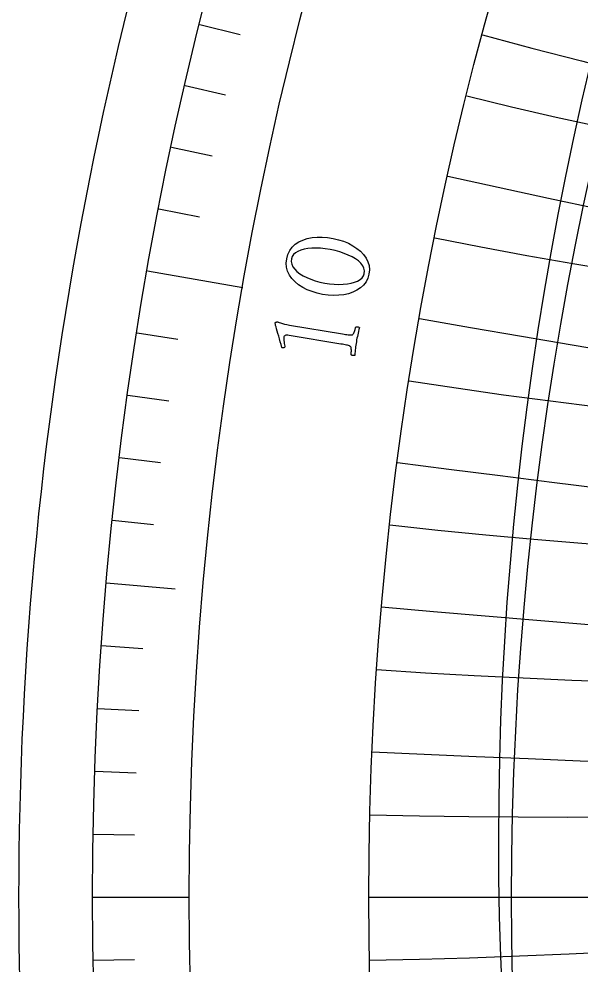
# Model space of a CAD drawing. Header units: millimetres. Extents: x -78 to 78, y -78 to 100.
# Drawn here: x -78 to -66.1, y -1.44 to 18.61 of the extents above; entities that cross this region are included whole.
import ezdxf

# ---------------------------------------------------------------- set-up
doc = ezdxf.new("R2010")
doc.units = ezdxf.units.MM
for name, color, linetype in [('CUT_OUTER', 1, 'Continuous'), ('ENGRAVE', 7, 'Continuous'), ('ENGRAVE_FINE', 8, 'Continuous'), ('TEXT', 5, 'Continuous')]:
    doc.layers.add(name, color=color, linetype=linetype)

msp = doc.modelspace()

# ---------------------------------------------------------------- linework, layer by layer
at = {"layer": 'CUT_OUTER'}
msp.add_lwpolyline([(-77.9765, -1.9142), (-77.9868, -1.4357), (-77.9941, -0.9572), (-77.9985, -0.4786), (-78, 0), (-77.9985, 0.4786), (-77.9941, 0.9572), (-77.9868, 1.4357), (-77.9765, 1.9142), (-77.9633, 2.3926), (-77.9471, 2.871), (-77.9281, 3.3492), (-77.906, 3.8273), (-77.8811, 4.3052), (-77.8532, 4.783), (-77.8224, 5.2606), (-77.7887, 5.738), (-77.752, 6.2152), (-77.7124, 6.6922), (-77.6699, 7.1689), (-77.6244, 7.6453), (-77.576, 8.1215), (-77.5247, 8.5973), (-77.4705, 9.0729), (-77.4134, 9.548), (-77.3534, 10.0229), (-77.2904, 10.4973), (-77.2245, 10.9713), (-77.1558, 11.445), (-77.0841, 11.9182), (-77.0095, 12.3909), (-76.932, 12.8632), (-76.8517, 13.335), (-76.7684, 13.8063), (-76.6822, 14.2771), (-76.5932, 14.7474), (-76.5013, 15.217), (-76.4064, 15.6862), (-76.3088, 16.1547), (-76.2082, 16.6226), (-76.1048, 17.0899), (-75.9985, 17.5565), (-75.8893, 18.0225), (-75.7773, 18.4878), (-75.6624, 18.9525)], dxfattribs=at)
at = {"layer": 'ENGRAVE'}
for points in [[(-75.2787, 13.2737), (-73.2623, 12.9181)], [(-76.1491, 6.6622), (-74.6922, 6.5347)], [(-76.44, 0), (-74.3925, 0)], [(-70.59, 0), (70.59, 0)], [(-70.59, 0), (70.59, 0)], [(-70.59, 0), (70.59, 0)]]:
    msp.add_lwpolyline(points, dxfattribs=at)
for radius in [76.44, 76.44, 74.3925, 70.59, 70.59, 70.59]:
    msp.add_circle((0, 0), radius, dxfattribs=at)
for centre, radius, start, end in [((0, 206.3914), 193.9444, 250, 290), ((0, 406.5116), 400.3358, 260, 280)]:
    msp.add_arc(centre, radius, start, end, dxfattribs=at)
at = {"layer": 'ENGRAVE_FINE'}
for points in [[(-74.1694, 18.4925), (-73.318, 18.2802)], [(-74.4808, 17.1953), (-73.6258, 16.9979)], [(-74.7696, 15.8928), (-73.9113, 15.7103)], [(-75.0356, 14.5854), (-74.1742, 14.418)], [(-75.4989, 11.9579), (-74.6322, 11.8206)], [(-75.6961, 10.6384), (-74.8271, 10.5163)], [(-75.8702, 9.3157), (-74.9993, 9.2088)], [(-76.0213, 7.9902), (-75.1486, 7.8984)], [(-76.2538, 5.3322), (-75.3784, 5.271)], [(-76.3352, 4.0006), (-75.4589, 3.9546)], [(-76.3934, 2.6677), (-75.5165, 2.6371)], [(-76.4284, 1.3341), (-75.551, 1.3187)], [(-76.4284, -1.3341), (-75.551, -1.3187)]]:
    msp.add_lwpolyline(points, dxfattribs=at)
for centre, radius, start, end in [((3.082, 0), 70.6573, 92.499999, 267.500001), ((2.8246, 1.2331), 70.6573, 116.083333, 291.083334), ((-43.9365, 100.6464), 84.1259, 253.583333, 333.583333), ((-46.3923, 106.2719), 91.9947, 256.083333, 331.083333), ((-49.2381, 112.791), 100.813, 258.583333, 328.583333), ((-52.5625, 120.4063), 110.8041, 261.083333, 326.083333), ((-56.4836, 129.3885), 122.2655, 263.583333, 323.583333), ((-61.1628, 140.1071), 135.6021, 266.083333, 321.083333), ((-66.8258, 153.0797), 151.3807, 268.583333, 318.583333), ((-73.7994, 169.0543), 170.4193, 271.083333, 316.083333), ((-82.5736, 189.1534), 193.9444, 273.583333, 313.583333), ((-93.9184, 215.1414), 223.8829, 276.083333, 311.083333), ((-109.118, 249.9594), 263.4455, 278.583333, 308.583333), ((-130.4836, 298.9021), 318.4109, 281.083333, 306.083333), ((-162.6382, 372.5594), 400.3358, 283.583333, 303.583333), ((-216.369, 495.642), 536.1843, 286.083333, 301.083333), ((-324.0386, 742.2834), 806.8474, 288.5833333, 298.5833333), ((0, 234.7477), 223.8829, 252.5, 287.5), ((0, 272.7388), 263.4455, 255, 285), ((0, 326.1418), 318.4109, 257.5, 282.5), ((0, 540.811), 536.1843, 262.5, 277.5), ((0, 809.9294), 806.8474, 265, 275), ((0, 1618.3171), 1616.7768, 267.5, 272.5)]:
    msp.add_arc(centre, radius, start, end, dxfattribs=at)
at = {"layer": 'TEXT'}
for points in [[(-72.3307, 13.5281), (-72.3058, 13.6201), (-72.2672, 13.7016), (-72.2152, 13.7727), (-72.1496, 13.8333), (-72.0731, 13.8836), (-71.9883, 13.9238), (-71.8952, 13.954), (-71.7938, 13.974), (-71.6867, 13.9842), (-71.5767, 13.9849), (-71.4636, 13.9761), (-71.3476, 13.9578), (-71.2332, 13.931), (-71.1252, 13.8964), (-71.0236, 13.8541), (-70.9283, 13.8041), (-70.8417, 13.7474), (-70.7662, 13.685), (-70.7019, 13.6167), (-70.6487, 13.5427), (-70.6092, 13.4638), (-70.586, 13.3807), (-70.579, 13.2936), (-70.5884, 13.2022), (-70.6123, 13.1159), (-70.65, 13.0386), (-70.7015, 12.9702), (-70.7669, 12.9106), (-70.8434, 12.8601), (-70.9282, 12.8191), (-71.0212, 12.7874), (-71.1226, 12.7652), (-71.2296, 12.7525), (-71.3398, 12.7493), (-71.453, 12.7558), (-71.5694, 12.772), (-71.6842, 12.797), (-71.7927, 12.8299), (-71.895, 12.8708), (-71.991, 12.9196), (-72.0782, 12.9757), (-72.154, 13.0381), (-72.2184, 13.1069), (-72.2714, 13.1822), (-72.3106, 13.2626), (-72.3335, 13.3471), (-72.3403, 13.4356), (-72.3307, 13.5281)], [(-72.2284, 13.5235), (-72.2323, 13.4666), (-72.2224, 13.4114), (-72.1988, 13.3578), (-72.1613, 13.3059), (-72.1121, 13.2565), (-72.0532, 13.2102), (-71.9846, 13.1671), (-71.9062, 13.1271), (-71.82, 13.0912), (-71.7279, 13.0599), (-71.63, 13.0335), (-71.5262, 13.0117), (-71.4225, 12.9957), (-71.3221, 12.9861), (-71.2251, 12.9827), (-71.1313, 12.9857), (-71.0433, 12.9945), (-70.9634, 13.0089), (-70.8916, 13.0289), (-70.8279, 13.0543), (-70.7746, 13.0852), (-70.7339, 13.1214), (-70.7057, 13.1629), (-70.6902, 13.2098), (-70.6861, 13.2691), (-70.6964, 13.3257), (-70.7211, 13.3798), (-70.7603, 13.4313), (-70.8117, 13.4799), (-70.8729, 13.5253), (-70.9441, 13.5674), (-71.0253, 13.6063), (-71.1138, 13.6415), (-71.207, 13.6724), (-71.305, 13.699), (-71.4078, 13.7214), (-71.5122, 13.7387), (-71.6122, 13.7495), (-71.708, 13.7538), (-71.7994, 13.7517), (-71.8847, 13.7434), (-71.9622, 13.7291), (-72.0319, 13.709), (-72.0937, 13.6829), (-72.1455, 13.6512), (-72.1852, 13.614), (-72.2129, 13.5714), (-72.2284, 13.5235)], [(-71.1808, 11.7208), (-72.2791, 11.9016), (-72.3062, 11.9053), (-72.329, 11.9066), (-72.3475, 11.9056), (-72.3618, 11.9022), (-72.3728, 11.8963), (-72.3813, 11.8877), (-72.3875, 11.8763), (-72.3912, 11.8622), (-72.3928, 11.8443), (-72.3925, 11.8218), (-72.3902, 11.7947), (-72.386, 11.7629), (-72.381, 11.7308), (-72.3762, 11.7027), (-72.3716, 11.6786), (-72.3672, 11.6586), (-72.3793, 11.6491), (-72.3918, 11.643), (-72.405, 11.6403), (-72.4186, 11.6408), (-72.4188, 11.6409), (-72.4193, 11.6409), (-72.4202, 11.6411), (-72.4214, 11.6413), (-72.4264, 11.6424), (-72.4302, 11.6441), (-72.4329, 11.6464), (-72.4344, 11.6491), (-72.4505, 11.7094), (-72.4667, 11.7691), (-72.4832, 11.8284), (-72.4999, 11.8872), (-72.516, 11.9433), (-72.5305, 11.9945), (-72.5434, 12.0408), (-72.5549, 12.0821), (-72.5642, 12.1162), (-72.5707, 12.141), (-72.5746, 12.1564), (-72.5757, 12.1625), (-72.5748, 12.1682), (-72.5726, 12.1745), (-72.5686, 12.1795), (-72.5626, 12.183), (-72.5548, 12.1852), (-72.5463, 12.1865), (-72.5386, 12.1876), (-72.5317, 12.1884), (-72.5255, 12.189), (-72.5214, 12.1876), (-72.509, 12.1833), (-72.4883, 12.1762), (-72.4594, 12.1662), (-72.4226, 12.155), (-72.3784, 12.144), (-72.3269, 12.1332), (-72.2681, 12.1226), (-71.1453, 11.9342), (-71.1152, 11.9293), (-71.0862, 11.9247), (-71.0581, 11.9204), (-71.0311, 11.9165), (-71.0057, 11.9136), (-70.9825, 11.9122), (-70.9616, 11.9125), (-70.9429, 11.9145), (-70.9353, 11.918), (-70.9274, 11.9254), (-70.9193, 11.9366), (-70.9109, 11.9517), (-70.9027, 11.969), (-70.8953, 11.9871), (-70.8886, 12.0057), (-70.8827, 12.0251), (-70.8778, 12.0433), (-70.8738, 12.0587), (-70.8709, 12.0712), (-70.869, 12.0809), (-70.8617, 12.0835), (-70.8526, 12.0849), (-70.8415, 12.085), (-70.8284, 12.084), (-70.8156, 12.0817), (-70.8051, 12.0782), (-70.797, 12.0736), (-70.7912, 12.0677), (-70.8008, 12.0276), (-70.8098, 11.9893), (-70.8185, 11.9526), (-70.8266, 11.9176), (-70.8343, 11.8828), (-70.8417, 11.8464), (-70.8489, 11.8086), (-70.8557, 11.7693), (-70.8617, 11.7315), (-70.8669, 11.6953), (-70.8712, 11.6608), (-70.8747, 11.6278), (-70.878, 11.5945), (-70.8814, 11.5588), (-70.885, 11.5206), (-70.8889, 11.4799), (-70.8962, 11.4762), (-70.9054, 11.4745), (-70.9165, 11.4746), (-70.9294, 11.4766), (-70.9421, 11.4798), (-70.9525, 11.4835), (-70.9607, 11.4878), (-70.9667, 11.4925), (-70.9654, 11.5023), (-70.9642, 11.5152), (-70.9629, 11.531), (-70.9617, 11.5499), (-70.961, 11.5701), (-70.9613, 11.5899), (-70.9625, 11.6093), (-70.9646, 11.6284), (-70.9677, 11.6452), (-70.9719, 11.658), (-70.9771, 11.6666), (-70.9833, 11.6712), (-71.0004, 11.6792), (-71.02, 11.6865), (-71.0423, 11.6932), (-71.0672, 11.6992), (-71.0939, 11.7049), (-71.1218, 11.7103), (-71.1507, 11.7156), (-71.1808, 11.7208)]]:
    msp.add_lwpolyline(points, close=True, dxfattribs=at)

doc.saveas('drawing.dxf')
